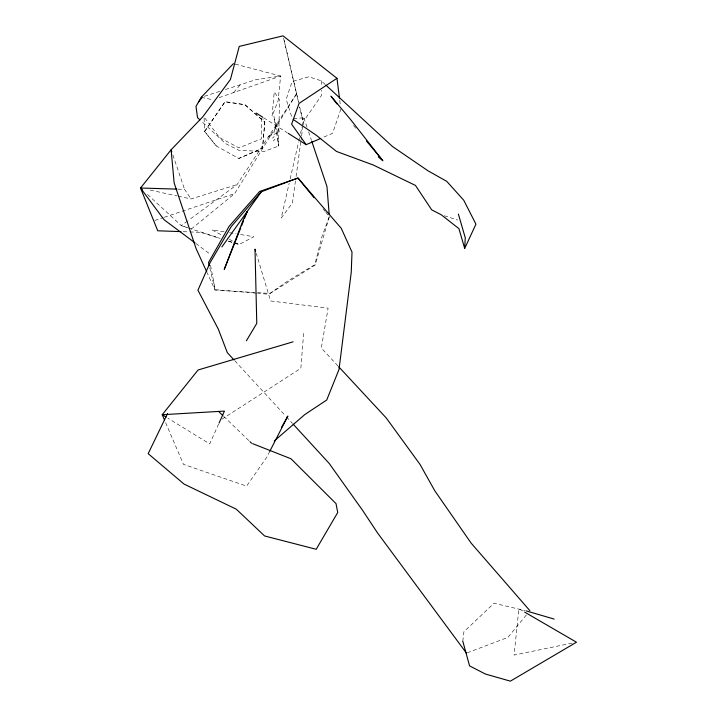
<?xml version="1.0" encoding="UTF-8"?>
<svg xmlns="http://www.w3.org/2000/svg" width="717" height="717" viewBox="0 0 717 717"><rect width="100%" height="100%" fill="white"/><g stroke="black" fill="none" stroke-linecap="round" stroke-linejoin="round"><path stroke-width="0.54" stroke-dasharray="3.58 2.69" d="M261.355 118.135L261.346 138.847L238.967 147.881L219.447 137.556L204.022 116.916L204.596 131.525L216.193 145.901L238.761 158.457L262.53 148.294L264.806 122.213L262.843 118.628M303.623 333.324L300.853 368.278L222.1 419.095M216.346 146.008L204.596 131.534L225.039 101.733L245.008 104.745L264.806 122.213L262.494 148.258L238.743 158.475M462.806 641.276L463.899 631.794L494.04 603.248L525.31 610.633M295.467 180.899L292.464 202.893L281.234 218.058L289.157 183.328M296.067 176.499L300.862 141.303M301.015 140.2L301.463 136.902M301.615 135.809L302.959 125.905M303.112 124.803L304.017 118.206L307.19 127.671M290.143 178.99L298.568 142.083M298.81 140.998L299.554 137.745M300.548 133.407L302.036 126.891M302.278 125.807L304.017 118.206M329.345 216.552L315.184 265.012L270.067 293.414L215.1 290.134L207.222 272.926M340.871 109.118L332.563 133.335L321.395 138.13M329.184 217.072L321.96 236.511L314.79 264.716L288.279 280.634L268.821 294.248L257.681 293.289M218.64 424.007L209.705 443.886L167.921 418.208M269.825 451.271L266.823 457.141L246.576 486.117L183.471 464.365L164.829 420.789M191.287 229.046L234.665 193.599L297.25 92.735L237.094 184.574L188.472 220.325M204.596 131.525L225.039 101.733L244.838 104.664L264.833 122.195M272.478 138.139L274.226 136.463M273.222 140.935L274.969 139.268M526.35 614.971L507.959 637.341L467.484 652.739M233.679 92.538L240.222 84.749M187.567 220.988L181.267 225.622L147.057 194.038M219.187 97.629L280.634 76.038L278.062 100.989L272.084 116.091L274.252 91.91L279.505 99.708L278.528 146.098L263.901 151.556L238.922 150.319L225.685 143.642L201.549 121.352M154.782 220.469L163.189 217.645M164.238 217.287L234.665 193.599M204.39 96.302L220.2 91.211M225.47 89.508L255.996 79.668L280.634 76.038L234.495 63.903M178.157 196.162L191.054 198.959L237.094 184.574M572.085 643.131L514.098 655.06L518.902 608.751L523.697 611.547M293.405 118.753L306.15 117.561L321.467 95.513L321.386 90.252M177.95 189.145L184.556 189.342L191.054 198.959M183.202 231.699L188.732 231.896M189.844 231.932L200.912 232.335L219.958 238.447M256.561 293.199L215.315 289.668L210.233 263.892M224.054 231.797L211.918 229.781L222.557 235.579M229.574 232.711L236.198 233.814M240.616 234.54L253.854 236.744L239.012 244.551L233.715 242.857M201.226 97.324L212.976 99.806M150.212 190.113L177.081 195.929M325.276 84.561L321.252 80.797L308.731 76.791L292.097 81.595L286.164 99.26L292.025 117.821M444.289 215.736L457.625 220.02M228.427 241.163L232.658 242.516M187.567 227.683L181.267 225.622L187.28 227.674M188.616 228.033L220.11 238.358M228.508 241.109L232.711 242.489M233.76 242.83L239.012 244.551L236.108 242.973M229.332 239.281L235.14 242.445M263.722 117.821L287.302 132.735M195.866 243.493L210.879 254.714M223.668 416.344L249.184 440.928M337.931 365.912L321.324 348.014L328.108 308.167L270.605 300.961L256.274 253.397M234.8 360.768L285.671 416.012M286.415 416.828L292.419 423.371M353.598 125.52L356.457 128.961M323.089 208.853L325.177 211.416M325.868 212.277L328.655 215.7M172.887 154.98L184.556 189.342M308.606 131.874L311.429 140.281M209.794 267.808L215.1 290.134M298.657 102.674L283.556 38.01L298.451 101.644M339.75 100.308L340.306 104.718M321.252 80.797L321.324 86.049M276.923 123.512L274.019 132.286L267.235 137.467L279.272 131.946L276.923 123.512M302.691 119.918L299.67 106.985L302.691 119.918M277.515 132.161L273.93 116.557L278.528 146.098L277.515 132.161"/><path stroke-width="1.08" d="M326.083 85.314L392.495 146.528L428.166 170.897L446.781 181.374L463.774 200.267L475.945 224.188L464.688 248.423L465.27 237.838L458.387 214.087M240.697 227.997L224.242 269.422L243.206 219.931L247.275 211.425L244.398 218.676M241.521 225.927L243.574 220.746M219.079 423.012L224.448 411.092L162.221 414.713L164.39 419.777M167.545 413.575L148.177 453.664L184.045 484.074L236.305 509.195L264.591 535.957L316.197 549.285L337.725 512.503L336.022 503.621L290.977 458.763L252.608 443.644M269.825 451.271L287.867 416.066L281.44 427.466M233.419 63.625L201.226 97.324L195.992 106.412L197.525 117.633L199.935 119.864M246.352 340.835L256.776 323.394L255.001 249.166L255.637 251.282M221.867 246.935L261.329 191.753L297.922 178.022L341.238 228.302L352.011 252.106L351.249 272.254L339.016 369.434L326.737 400.014L304.886 414.489L274.235 440.991M180.989 231.618L157.731 230.784L140.532 188.015L171.112 149.772L202.83 116.772L230.426 79.488L239.245 46.408L283.054 35.85L336.972 78.305L339.473 98.112M198.627 101.832L202.203 97.378L201.226 97.324M261.329 191.753L231.197 226.635L210.018 262.816L197.928 290.206L218.264 329.022L227.343 352.701L234.056 359.961M336.972 78.305L299.052 103.4L291.613 124.166L306.168 144.673L320.382 138.569M293.083 341.821L198.071 369.99L162.221 414.713L166.021 417.043M194.979 242.83L164.068 219.743L140.532 188.015L176.857 189.118M526.386 610.947L554.16 619.085M524.665 612.103L576.468 642.226L510.37 681.15L485.436 674.043L469.581 665.896L462.806 641.276M256.175 113.053L262.78 117.23M288.243 133.335L306.168 144.673M293.235 119.47L316.439 135.37L336.497 151.448L373.207 164.982L415.457 185.425L431.697 209.848L441.215 214.75L458.934 228.651L464.688 248.423M378.298 156.889L382.932 160.814L350.694 119.703L330.985 96.159L336.927 103.929M140.532 188.015L142.163 189.521M218.882 411.737L222.87 415.573M249.982 441.699L251.577 443.231M338.684 366.719L386.239 417.957L420.019 464.41L434.762 490.724L471.114 543.101L529.881 610.678M293.172 424.186L329.202 463.442L362.56 510.307L377.474 532.856L466.444 653.133M366.477 141.016L382.215 159.954M314.055 197.722L298.066 178.04L259.626 191.466L229.055 226.411L208.53 262.494L209.292 265.684M206.756 271.913L196.1 248.629L174.141 182.889L171.112 149.772L171.82 151.852M311.778 141.33L326.961 186.528L329.175 214.329"/></g></svg>
